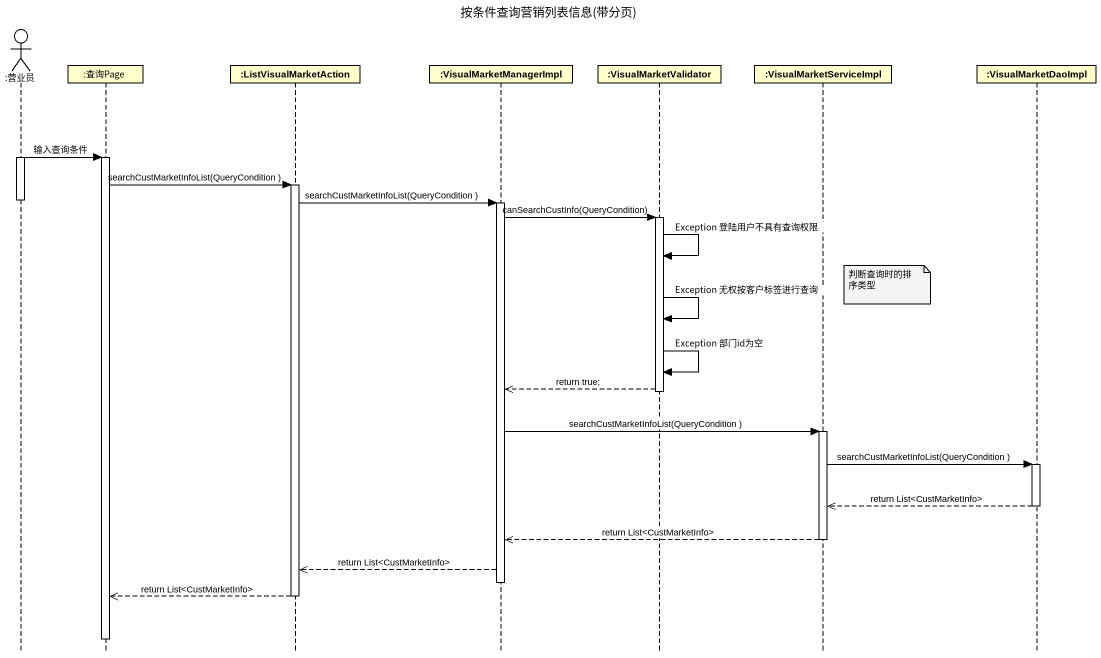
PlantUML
@startuml
title 按条件查询营销列表信息(带分页)
hide footbox
actor ":营业员" as 营业员
participant ":查询Page" as 查询Page
participant ":ListVisualMarketAction" as ListVisualMarketAction
participant ":VisualMarketManagerImpl" as VisualMarketManagerImpl
participant ":VisualMarketValidator" as VisualMarketValidator
participant ":VisualMarketServiceImpl" as VisualMarketServiceImpl
participant ":VisualMarketDaoImpl" as VisualMarketDaoImpl

activate 营业员
营业员 -> 查询Page : 输入查询条件
activate 查询Page
查询Page -> ListVisualMarketAction : searchCustMarketInfoList(QueryCondition )
activate ListVisualMarketAction
deactivate 营业员
ListVisualMarketAction -> VisualMarketManagerImpl : searchCustMarketInfoList(QueryCondition )
activate VisualMarketManagerImpl
VisualMarketManagerImpl -> VisualMarketValidator : canSearchCustInfo(QueryCondition)
activate VisualMarketValidator
VisualMarketValidator -> VisualMarketValidator : Exception 登陆用户不具有查询权限
note right of VisualMarketServiceImpl : 判断查询时的排序类型
VisualMarketValidator -> VisualMarketValidator : Exception 无权按客户标签进行查询
VisualMarketValidator -> VisualMarketValidator : Exception 部门id为空
VisualMarketValidator -->> VisualMarketManagerImpl : return true;
deactivate VisualMarketValidator
VisualMarketManagerImpl -> VisualMarketServiceImpl : searchCustMarketInfoList(QueryCondition )
activate VisualMarketServiceImpl
VisualMarketServiceImpl -> VisualMarketDaoImpl : searchCustMarketInfoList(QueryCondition )
activate VisualMarketDaoImpl
VisualMarketDaoImpl -->> VisualMarketServiceImpl : return List<CustMarketInfo>
deactivate VisualMarketDaoImpl
VisualMarketServiceImpl -->> VisualMarketManagerImpl : return List<CustMarketInfo>
deactivate VisualMarketServiceImpl
VisualMarketManagerImpl -->> ListVisualMarketAction : return List<CustMarketInfo>
deactivate VisualMarketManagerImpl
ListVisualMarketAction -->> 查询Page : return List<CustMarketInfo>
deactivate ListVisualMarketAction
deactivate 查询Page
@enduml
